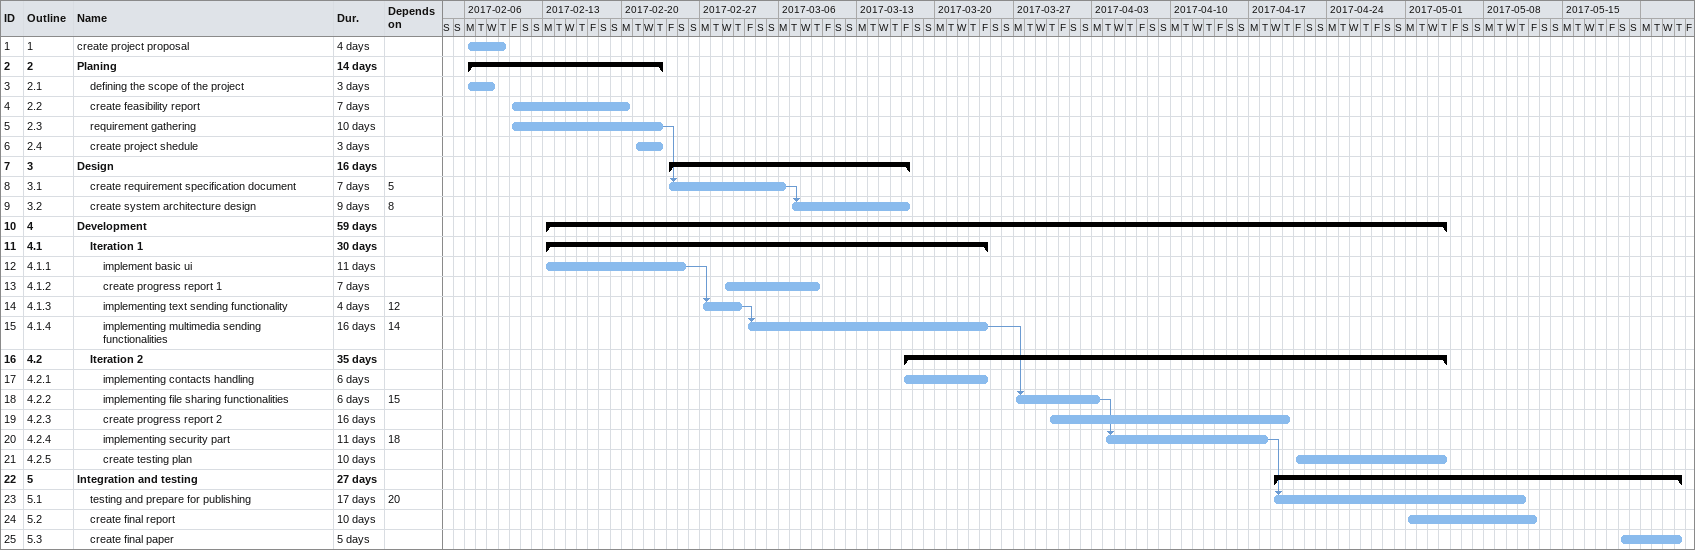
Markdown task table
| ID | WBS | Task | Duration | Start | Finish | Predecessors |
|---|---|---|---|---|---|---|
| 1 | 1 | create project proposal | 4d | 2017-02-06 | 2017-02-09 |  |
| 2 | 2 | **Planing** | 14d | 2017-02-06 | 2017-02-23 |  |
| 3 | 2.1 | defining the scope of the project | 3d | 2017-02-06 | 2017-02-08 |  |
| 4 | 2.2 | create feasibility report | 7d | 2017-02-10 | 2017-02-20 |  |
| 5 | 2.3 | requirement gathering | 10d | 2017-02-10 | 2017-02-23 |  |
| 6 | 2.4 | create project shedule | 3d | 2017-02-21 | 2017-02-23 |  |
| 7 | 3 | **Design** | 16d | 2017-02-24 | 2017-03-17 |  |
| 8 | 3.1 | create requirement specification document | 7d | 2017-02-24 | 2017-03-06 | 5 |
| 9 | 3.2 | create system architecture design | 9d | 2017-03-07 | 2017-03-17 | 8 |
| 10 | 4 | **Development** | 59d | 2017-02-13 | 2017-05-04 |  |
| 11 | 4.1 | **Iteration 1** | 30d | 2017-02-13 | 2017-03-24 |  |
| 12 | 4.1.1 | implement basic ui | 11d | 2017-02-13 | 2017-02-25 |  |
| 13 | 4.1.2 | create progress report 1 | 7d | 2017-03-01 | 2017-03-09 |  |
| 14 | 4.1.3 | implementing text sending functionality | 4d | 2017-02-27 | 2017-03-02 | 12 |
| 15 | 4.1.4 | implementing multimedia sending functionalities | 16d | 2017-03-03 | 2017-03-24 | 14 |
| 16 | 4.2 | **Iteration 2** | 35d | 2017-03-17 | 2017-05-04 |  |
| 17 | 4.2.1 | implementing contacts handling | 6d | 2017-03-17 | 2017-03-24 |  |
| 18 | 4.2.2 | implementing file sharing functionalities | 6d | 2017-03-27 | 2017-04-03 | 15 |
| 19 | 4.2.3 | create progress report 2 | 16d | 2017-03-30 | 2017-04-20 |  |
| 20 | 4.2.4 | implementing security part | 11d | 2017-04-04 | 2017-04-18 | 18 |
| 21 | 4.2.5 | create testing plan | 10d | 2017-04-21 | 2017-05-04 |  |
| 22 | 5 | **Integration and testing** | 27d | 2017-04-19 | 2017-05-25 |  |
| 23 | 5.1 | testing and prepare for publishing | 17d | 2017-04-19 | 2017-05-11 | 20 |
| 24 | 5.2 | create final report | 10d | 2017-05-01 | 2017-05-12 |  |
| 25 | 5.3 | create final paper | 5d | 2017-05-20 | 2017-05-25 |  |
